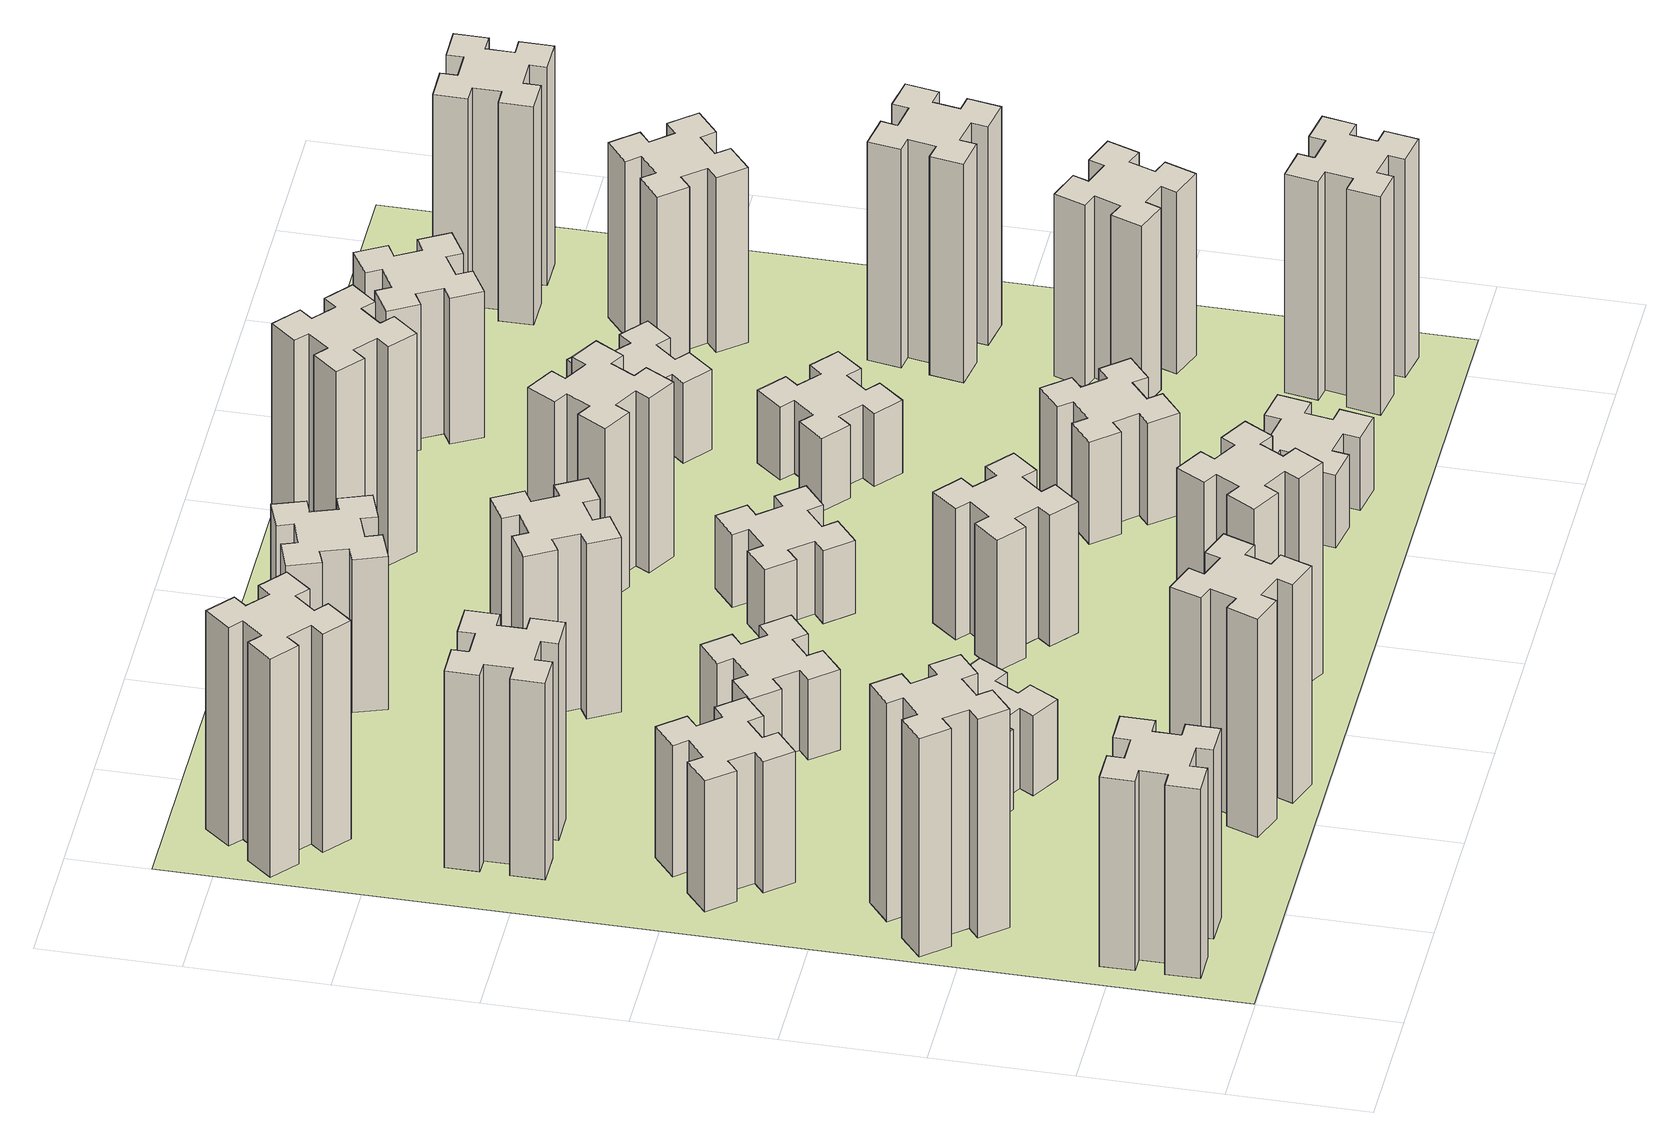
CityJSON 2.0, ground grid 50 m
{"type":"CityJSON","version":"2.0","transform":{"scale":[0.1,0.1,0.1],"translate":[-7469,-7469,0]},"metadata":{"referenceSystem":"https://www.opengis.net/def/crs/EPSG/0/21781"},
"CityObjects":{
"building1":{"type":"Building","attributes":{"class":"1000","function":"1000","usage":"1000","yearOfConstruction":2016,"roofType":"1000","measuredHeight":78,"storeysAboveGround":30,"storeysBelowGround":0},"geometry":[{"type":"Solid","lod":"1","boundaries":[[[[0,1,2,3,4,5,6,7,8,9,10,11,12,13,14,15,16,17,18,19]],[[17,16,20,21]],[[16,15,22,20]],[[15,14,23,22]],[[14,13,24,23]],[[13,12,25,24]],[[12,11,26,25]],[[11,10,27,26]],[[10,9,28,27]],[[9,8,29,28]],[[8,7,30,29]],[[7,6,31,30]],[[6,5,32,31]],[[5,4,33,32]],[[4,3,34,33]],[[3,2,35,34]],[[2,1,36,35]],[[1,0,37,36]],[[0,19,38,37]],[[19,18,39,38]],[[18,17,21,39]],[[24,25,26,27,28,29,30,31,32,33,34,35,36,37,38,39,21,20,22,23]]]]}]},
"building2":{"type":"Building","attributes":{"class":"1000","function":"1000","usage":"1000","yearOfConstruction":2016,"roofType":"1000","measuredHeight":90,"storeysAboveGround":30,"storeysBelowGround":0},"geometry":[{"type":"Solid","lod":"1","boundaries":[[[[40,41,42,43,44,45,46,47,48,49,50,51,52,53,54,55,56,57,58,59]],[[57,56,60,61]],[[56,55,62,60]],[[55,54,63,62]],[[54,53,64,63]],[[53,52,65,64]],[[52,51,66,65]],[[51,50,67,66]],[[50,49,68,67]],[[49,48,69,68]],[[48,47,70,69]],[[47,46,71,70]],[[46,45,72,71]],[[45,44,73,72]],[[44,43,74,73]],[[43,42,75,74]],[[42,41,76,75]],[[41,40,77,76]],[[40,59,78,77]],[[59,58,79,78]],[[58,57,61,79]],[[64,65,66,67,68,69,70,71,72,73,74,75,76,77,78,79,61,60,62,63]]]]}]},
"building3":{"type":"Building","attributes":{"class":"1000","function":"1000","usage":"1000","yearOfConstruction":2016,"roofType":"1000","measuredHeight":54,"storeysAboveGround":30,"storeysBelowGround":0},"geometry":[{"type":"Solid","lod":"1","boundaries":[[[[80,81,82,83,84,85,86,87,88,89,90,91,92,93,94,95,96,97,98,99]],[[97,96,100,101]],[[96,95,102,100]],[[95,94,103,102]],[[94,93,104,103]],[[93,92,105,104]],[[92,91,106,105]],[[91,90,107,106]],[[90,89,108,107]],[[89,88,109,108]],[[88,87,110,109]],[[87,86,111,110]],[[86,85,112,111]],[[85,84,113,112]],[[84,83,114,113]],[[83,82,115,114]],[[82,81,116,115]],[[81,80,117,116]],[[80,99,118,117]],[[99,98,119,118]],[[98,97,101,119]],[[104,105,106,107,108,109,110,111,112,113,114,115,116,117,118,119,101,100,102,103]]]]}]},
"building4":{"type":"Building","attributes":{"class":"1000","function":"1000","usage":"1000","yearOfConstruction":2016,"roofType":"1000","measuredHeight":81,"storeysAboveGround":30,"storeysBelowGround":0},"geometry":[{"type":"Solid","lod":"1","boundaries":[[[[120,121,122,123,124,125,126,127,128,129,130,131,132,133,134,135,136,137,138,139]],[[137,136,140,141]],[[136,135,142,140]],[[135,134,143,142]],[[134,133,144,143]],[[133,132,145,144]],[[132,131,146,145]],[[131,130,147,146]],[[130,129,148,147]],[[129,128,149,148]],[[128,127,150,149]],[[127,126,151,150]],[[126,125,152,151]],[[125,124,153,152]],[[124,123,154,153]],[[123,122,155,154]],[[122,121,156,155]],[[121,120,157,156]],[[120,139,158,157]],[[139,138,159,158]],[[138,137,141,159]],[[144,145,146,147,148,149,150,151,152,153,154,155,156,157,158,159,141,140,142,143]]]]}]},
"building5":{"type":"Building","attributes":{"class":"1000","function":"1000","usage":"1000","yearOfConstruction":2016,"roofType":"1000","measuredHeight":90,"storeysAboveGround":30,"storeysBelowGround":0},"geometry":[{"type":"Solid","lod":"1","boundaries":[[[[160,161,162,163,164,165,166,167,168,169,170,171,172,173,174,175,176,177,178,179]],[[177,176,180,181]],[[176,175,182,180]],[[175,174,183,182]],[[174,173,184,183]],[[173,172,185,184]],[[172,171,186,185]],[[171,170,187,186]],[[170,169,188,187]],[[169,168,189,188]],[[168,167,190,189]],[[167,166,191,190]],[[166,165,192,191]],[[165,164,193,192]],[[164,163,194,193]],[[163,162,195,194]],[[162,161,196,195]],[[161,160,197,196]],[[160,179,198,197]],[[179,178,199,198]],[[178,177,181,199]],[[184,185,186,187,188,189,190,191,192,193,194,195,196,197,198,199,181,180,182,183]]]]}]},
"building6":{"type":"Building","attributes":{"class":"1000","function":"1000","usage":"1000","yearOfConstruction":2016,"roofType":"1000","measuredHeight":90,"storeysAboveGround":30,"storeysBelowGround":0},"geometry":[{"type":"Solid","lod":"1","boundaries":[[[[200,201,202,203,204,205,206,207,208,209,210,211,212,213,214,215,216,217,218,219]],[[217,216,220,221]],[[216,215,222,220]],[[215,214,223,222]],[[214,213,224,223]],[[213,212,225,224]],[[212,211,226,225]],[[211,210,227,226]],[[210,209,228,227]],[[209,208,229,228]],[[208,207,230,229]],[[207,206,231,230]],[[206,205,232,231]],[[205,204,233,232]],[[204,203,234,233]],[[203,202,235,234]],[[202,201,236,235]],[[201,200,237,236]],[[200,219,238,237]],[[219,218,239,238]],[[218,217,221,239]],[[224,225,226,227,228,229,230,231,232,233,234,235,236,237,238,239,221,220,222,223]]]]}]},
"building7":{"type":"Building","attributes":{"class":"1000","function":"1000","usage":"1000","yearOfConstruction":2016,"roofType":"1000","measuredHeight":33,"storeysAboveGround":30,"storeysBelowGround":0},"geometry":[{"type":"Solid","lod":"1","boundaries":[[[[240,241,242,243,244,245,246,247,248,249,250,251,252,253,254,255,256,257,258,259]],[[257,256,260,261]],[[256,255,262,260]],[[255,254,263,262]],[[254,253,264,263]],[[253,252,265,264]],[[252,251,266,265]],[[251,250,267,266]],[[250,249,268,267]],[[249,248,269,268]],[[248,247,270,269]],[[247,246,271,270]],[[246,245,272,271]],[[245,244,273,272]],[[244,243,274,273]],[[243,242,275,274]],[[242,241,276,275]],[[241,240,277,276]],[[240,259,278,277]],[[259,258,279,278]],[[258,257,261,279]],[[264,265,266,267,268,269,270,271,272,273,274,275,276,277,278,279,261,260,262,263]]]]}]},
"building8":{"type":"Building","attributes":{"class":"1000","function":"1000","usage":"1000","yearOfConstruction":2016,"roofType":"1000","measuredHeight":33,"storeysAboveGround":30,"storeysBelowGround":0},"geometry":[{"type":"Solid","lod":"1","boundaries":[[[[280,281,282,283,284,285,286,287,288,289,290,291,292,293,294,295,296,297,298,299]],[[297,296,300,301]],[[296,295,302,300]],[[295,294,303,302]],[[294,293,304,303]],[[293,292,305,304]],[[292,291,306,305]],[[291,290,307,306]],[[290,289,308,307]],[[289,288,309,308]],[[288,287,310,309]],[[287,286,311,310]],[[286,285,312,311]],[[285,284,313,312]],[[284,283,314,313]],[[283,282,315,314]],[[282,281,316,315]],[[281,280,317,316]],[[280,299,318,317]],[[299,298,319,318]],[[298,297,301,319]],[[304,305,306,307,308,309,310,311,312,313,314,315,316,317,318,319,301,300,302,303]]]]}]},
"building9":{"type":"Building","attributes":{"class":"1000","function":"1000","usage":"1000","yearOfConstruction":2016,"roofType":"1000","measuredHeight":87,"storeysAboveGround":30,"storeysBelowGround":0},"geometry":[{"type":"Solid","lod":"1","boundaries":[[[[320,321,322,323,324,325,326,327,328,329,330,331,332,333,334,335,336,337,338,339]],[[337,336,340,341]],[[336,335,342,340]],[[335,334,343,342]],[[334,333,344,343]],[[333,332,345,344]],[[332,331,346,345]],[[331,330,347,346]],[[330,329,348,347]],[[329,328,349,348]],[[328,327,350,349]],[[327,326,351,350]],[[326,325,352,351]],[[325,324,353,352]],[[324,323,354,353]],[[323,322,355,354]],[[322,321,356,355]],[[321,320,357,356]],[[320,339,358,357]],[[339,338,359,358]],[[338,337,341,359]],[[344,345,346,347,348,349,350,351,352,353,354,355,356,357,358,359,341,340,342,343]]]]}]},
"building10":{"type":"Building","attributes":{"class":"1000","function":"1000","usage":"1000","yearOfConstruction":2016,"roofType":"1000","measuredHeight":72,"storeysAboveGround":30,"storeysBelowGround":0},"geometry":[{"type":"Solid","lod":"1","boundaries":[[[[360,361,362,363,364,365,366,367,368,369,370,371,372,373,374,375,376,377,378,379]],[[377,376,380,381]],[[376,375,382,380]],[[375,374,383,382]],[[374,373,384,383]],[[373,372,385,384]],[[372,371,386,385]],[[371,370,387,386]],[[370,369,388,387]],[[369,368,389,388]],[[368,367,390,389]],[[367,366,391,390]],[[366,365,392,391]],[[365,364,393,392]],[[364,363,394,393]],[[363,362,395,394]],[[362,361,396,395]],[[361,360,397,396]],[[360,379,398,397]],[[379,378,399,398]],[[378,377,381,399]],[[384,385,386,387,388,389,390,391,392,393,394,395,396,397,398,399,381,380,382,383]]]]}]},
"building11":{"type":"Building","attributes":{"class":"1000","function":"1000","usage":"1000","yearOfConstruction":2016,"roofType":"1000","measuredHeight":63,"storeysAboveGround":30,"storeysBelowGround":0},"geometry":[{"type":"Solid","lod":"1","boundaries":[[[[400,401,402,403,404,405,406,407,408,409,410,411,412,413,414,415,416,417,418,419]],[[417,416,420,421]],[[416,415,422,420]],[[415,414,423,422]],[[414,413,424,423]],[[413,412,425,424]],[[412,411,426,425]],[[411,410,427,426]],[[410,409,428,427]],[[409,408,429,428]],[[408,407,430,429]],[[407,406,431,430]],[[406,405,432,431]],[[405,404,433,432]],[[404,403,434,433]],[[403,402,435,434]],[[402,401,436,435]],[[401,400,437,436]],[[400,419,438,437]],[[419,418,439,438]],[[418,417,421,439]],[[424,425,426,427,428,429,430,431,432,433,434,435,436,437,438,439,421,420,422,423]]]]}]},
"building12":{"type":"Building","attributes":{"class":"1000","function":"1000","usage":"1000","yearOfConstruction":2016,"roofType":"1000","measuredHeight":54,"storeysAboveGround":30,"storeysBelowGround":0},"geometry":[{"type":"Solid","lod":"1","boundaries":[[[[440,441,442,443,444,445,446,447,448,449,450,451,452,453,454,455,456,457,458,459]],[[457,456,460,461]],[[456,455,462,460]],[[455,454,463,462]],[[454,453,464,463]],[[453,452,465,464]],[[452,451,466,465]],[[451,450,467,466]],[[450,449,468,467]],[[449,448,469,468]],[[448,447,470,469]],[[447,446,471,470]],[[446,445,472,471]],[[445,444,473,472]],[[444,443,474,473]],[[443,442,475,474]],[[442,441,476,475]],[[441,440,477,476]],[[440,459,478,477]],[[459,458,479,478]],[[458,457,461,479]],[[464,465,466,467,468,469,470,471,472,473,474,475,476,477,478,479,461,460,462,463]]]]}]},
"building13":{"type":"Building","attributes":{"class":"1000","function":"1000","usage":"1000","yearOfConstruction":2016,"roofType":"1000","measuredHeight":30,"storeysAboveGround":30,"storeysBelowGround":0},"geometry":[{"type":"Solid","lod":"1","boundaries":[[[[480,481,482,483,484,485,486,487,488,489,490,491,492,493,494,495,496,497,498,499]],[[497,496,500,501]],[[496,495,502,500]],[[495,494,503,502]],[[494,493,504,503]],[[493,492,505,504]],[[492,491,506,505]],[[491,490,507,506]],[[490,489,508,507]],[[489,488,509,508]],[[488,487,510,509]],[[487,486,511,510]],[[486,485,512,511]],[[485,484,513,512]],[[484,483,514,513]],[[483,482,515,514]],[[482,481,516,515]],[[481,480,517,516]],[[480,499,518,517]],[[499,498,519,518]],[[498,497,501,519]],[[504,505,506,507,508,509,510,511,512,513,514,515,516,517,518,519,501,500,502,503]]]]}]},
"building14":{"type":"Building","attributes":{"class":"1000","function":"1000","usage":"1000","yearOfConstruction":2016,"roofType":"1000","measuredHeight":72,"storeysAboveGround":30,"storeysBelowGround":0},"geometry":[{"type":"Solid","lod":"1","boundaries":[[[[520,521,522,523,524,525,526,527,528,529,530,531,532,533,534,535,536,537,538,539]],[[537,536,540,541]],[[536,535,542,540]],[[535,534,543,542]],[[534,533,544,543]],[[533,532,545,544]],[[532,531,546,545]],[[531,530,547,546]],[[530,529,548,547]],[[529,528,549,548]],[[528,527,550,549]],[[527,526,551,550]],[[526,525,552,551]],[[525,524,553,552]],[[524,523,554,553]],[[523,522,555,554]],[[522,521,556,555]],[[521,520,557,556]],[[520,539,558,557]],[[539,538,559,558]],[[538,537,541,559]],[[544,545,546,547,548,549,550,551,552,553,554,555,556,557,558,559,541,540,542,543]]]]}]},
"building15":{"type":"Building","attributes":{"class":"1000","function":"1000","usage":"1000","yearOfConstruction":2016,"roofType":"1000","measuredHeight":30,"storeysAboveGround":30,"storeysBelowGround":0},"geometry":[{"type":"Solid","lod":"1","boundaries":[[[[560,561,562,563,564,565,566,567,568,569,570,571,572,573,574,575,576,577,578,579]],[[577,576,580,581]],[[576,575,582,580]],[[575,574,583,582]],[[574,573,584,583]],[[573,572,585,584]],[[572,571,586,585]],[[571,570,587,586]],[[570,569,588,587]],[[569,568,589,588]],[[568,567,590,589]],[[567,566,591,590]],[[566,565,592,591]],[[565,564,593,592]],[[564,563,594,593]],[[563,562,595,594]],[[562,561,596,595]],[[561,560,597,596]],[[560,579,598,597]],[[579,578,599,598]],[[578,577,581,599]],[[584,585,586,587,588,589,590,591,592,593,594,595,596,597,598,599,581,580,582,583]]]]}]},
"building16":{"type":"Building","attributes":{"class":"1000","function":"1000","usage":"1000","yearOfConstruction":2016,"roofType":"1000","measuredHeight":90,"storeysAboveGround":30,"storeysBelowGround":0},"geometry":[{"type":"Solid","lod":"1","boundaries":[[[[600,601,602,603,604,605,606,607,608,609,610,611,612,613,614,615,616,617,618,619]],[[617,616,620,621]],[[616,615,622,620]],[[615,614,623,622]],[[614,613,624,623]],[[613,612,625,624]],[[612,611,626,625]],[[611,610,627,626]],[[610,609,628,627]],[[609,608,629,628]],[[608,607,630,629]],[[607,606,631,630]],[[606,605,632,631]],[[605,604,633,632]],[[604,603,634,633]],[[603,602,635,634]],[[602,601,636,635]],[[601,600,637,636]],[[600,619,638,637]],[[619,618,639,638]],[[618,617,621,639]],[[624,625,626,627,628,629,630,631,632,633,634,635,636,637,638,639,621,620,622,623]]]]}]},
"building17":{"type":"Building","attributes":{"class":"1000","function":"1000","usage":"1000","yearOfConstruction":2016,"roofType":"1000","measuredHeight":42,"storeysAboveGround":30,"storeysBelowGround":0},"geometry":[{"type":"Solid","lod":"1","boundaries":[[[[640,641,642,643,644,645,646,647,648,649,650,651,652,653,654,655,656,657,658,659]],[[657,656,660,661]],[[656,655,662,660]],[[655,654,663,662]],[[654,653,664,663]],[[653,652,665,664]],[[652,651,666,665]],[[651,650,667,666]],[[650,649,668,667]],[[649,648,669,668]],[[648,647,670,669]],[[647,646,671,670]],[[646,645,672,671]],[[645,644,673,672]],[[644,643,674,673]],[[643,642,675,674]],[[642,641,676,675]],[[641,640,677,676]],[[640,659,678,677]],[[659,658,679,678]],[[658,657,661,679]],[[664,665,666,667,668,669,670,671,672,673,674,675,676,677,678,679,661,660,662,663]]]]}]},
"building18":{"type":"Building","attributes":{"class":"1000","function":"1000","usage":"1000","yearOfConstruction":2016,"roofType":"1000","measuredHeight":30,"storeysAboveGround":30,"storeysBelowGround":0},"geometry":[{"type":"Solid","lod":"1","boundaries":[[[[680,681,682,683,684,685,686,687,688,689,690,691,692,693,694,695,696,697,698,699]],[[697,696,700,701]],[[696,695,702,700]],[[695,694,703,702]],[[694,693,704,703]],[[693,692,705,704]],[[692,691,706,705]],[[691,690,707,706]],[[690,689,708,707]],[[689,688,709,708]],[[688,687,710,709]],[[687,686,711,710]],[[686,685,712,711]],[[685,684,713,712]],[[684,683,714,713]],[[683,682,715,714]],[[682,681,716,715]],[[681,680,717,716]],[[680,699,718,717]],[[699,698,719,718]],[[698,697,701,719]],[[704,705,706,707,708,709,710,711,712,713,714,715,716,717,718,719,701,700,702,703]]]]}]},
"building19":{"type":"Building","attributes":{"class":"1000","function":"1000","usage":"1000","yearOfConstruction":2016,"roofType":"1000","measuredHeight":33,"storeysAboveGround":30,"storeysBelowGround":0},"geometry":[{"type":"Solid","lod":"1","boundaries":[[[[720,721,722,723,724,725,726,727,728,729,730,731,732,733,734,735,736,737,738,739]],[[737,736,740,741]],[[736,735,742,740]],[[735,734,743,742]],[[734,733,744,743]],[[733,732,745,744]],[[732,731,746,745]],[[731,730,747,746]],[[730,729,748,747]],[[729,728,749,748]],[[728,727,750,749]],[[727,726,751,750]],[[726,725,752,751]],[[725,724,753,752]],[[724,723,754,753]],[[723,722,755,754]],[[722,721,756,755]],[[721,720,757,756]],[[720,739,758,757]],[[739,738,759,758]],[[738,737,741,759]],[[744,745,746,747,748,749,750,751,752,753,754,755,756,757,758,759,741,740,742,743]]]]}]},
"building20":{"type":"Building","attributes":{"class":"1000","function":"1000","usage":"1000","yearOfConstruction":2016,"roofType":"1000","measuredHeight":90,"storeysAboveGround":30,"storeysBelowGround":0},"geometry":[{"type":"Solid","lod":"1","boundaries":[[[[760,761,762,763,764,765,766,767,768,769,770,771,772,773,774,775,776,777,778,779]],[[777,776,780,781]],[[776,775,782,780]],[[775,774,783,782]],[[774,773,784,783]],[[773,772,785,784]],[[772,771,786,785]],[[771,770,787,786]],[[770,769,788,787]],[[769,768,789,788]],[[768,767,790,789]],[[767,766,791,790]],[[766,765,792,791]],[[765,764,793,792]],[[764,763,794,793]],[[763,762,795,794]],[[762,761,796,795]],[[761,760,797,796]],[[760,779,798,797]],[[779,778,799,798]],[[778,777,781,799]],[[784,785,786,787,788,789,790,791,792,793,794,795,796,797,798,799,781,780,782,783]]]]}]},
"building21":{"type":"Building","attributes":{"class":"1000","function":"1000","usage":"1000","yearOfConstruction":2016,"roofType":"1000","measuredHeight":60,"storeysAboveGround":30,"storeysBelowGround":0},"geometry":[{"type":"Solid","lod":"1","boundaries":[[[[800,801,802,803,804,805,806,807,808,809,810,811,812,813,814,815,816,817,818,819]],[[817,816,820,821]],[[816,815,822,820]],[[815,814,823,822]],[[814,813,824,823]],[[813,812,825,824]],[[812,811,826,825]],[[811,810,827,826]],[[810,809,828,827]],[[809,808,829,828]],[[808,807,830,829]],[[807,806,831,830]],[[806,805,832,831]],[[805,804,833,832]],[[804,803,834,833]],[[803,802,835,834]],[[802,801,836,835]],[[801,800,837,836]],[[800,819,838,837]],[[819,818,839,838]],[[818,817,821,839]],[[824,825,826,827,828,829,830,831,832,833,834,835,836,837,838,839,821,820,822,823]]]]}]},
"building22":{"type":"Building","attributes":{"class":"1000","function":"1000","usage":"1000","yearOfConstruction":2016,"roofType":"1000","measuredHeight":75,"storeysAboveGround":30,"storeysBelowGround":0},"geometry":[{"type":"Solid","lod":"1","boundaries":[[[[840,841,842,843,844,845,846,847,848,849,850,851,852,853,854,855,856,857,858,859]],[[857,856,860,861]],[[856,855,862,860]],[[855,854,863,862]],[[854,853,864,863]],[[853,852,865,864]],[[852,851,866,865]],[[851,850,867,866]],[[850,849,868,867]],[[849,848,869,868]],[[848,847,870,869]],[[847,846,871,870]],[[846,845,872,871]],[[845,844,873,872]],[[844,843,874,873]],[[843,842,875,874]],[[842,841,876,875]],[[841,840,877,876]],[[840,859,878,877]],[[859,858,879,878]],[[858,857,861,879]],[[864,865,866,867,868,869,870,871,872,873,874,875,876,877,878,879,861,860,862,863]]]]}]},
"building23":{"type":"Building","attributes":{"class":"1000","function":"1000","usage":"1000","yearOfConstruction":2016,"roofType":"1000","measuredHeight":90,"storeysAboveGround":30,"storeysBelowGround":0},"geometry":[{"type":"Solid","lod":"1","boundaries":[[[[880,881,882,883,884,885,886,887,888,889,890,891,892,893,894,895,896,897,898,899]],[[897,896,900,901]],[[896,895,902,900]],[[895,894,903,902]],[[894,893,904,903]],[[893,892,905,904]],[[892,891,906,905]],[[891,890,907,906]],[[890,889,908,907]],[[889,888,909,908]],[[888,887,910,909]],[[887,886,911,910]],[[886,885,912,911]],[[885,884,913,912]],[[884,883,914,913]],[[883,882,915,914]],[[882,881,916,915]],[[881,880,917,916]],[[880,899,918,917]],[[899,898,919,918]],[[898,897,901,919]],[[904,905,906,907,908,909,910,911,912,913,914,915,916,917,918,919,901,900,902,903]]]]}]},
"building24":{"type":"Building","attributes":{"class":"1000","function":"1000","usage":"1000","yearOfConstruction":2016,"roofType":"1000","measuredHeight":72,"storeysAboveGround":30,"storeysBelowGround":0},"geometry":[{"type":"Solid","lod":"1","boundaries":[[[[920,921,922,923,924,925,926,927,928,929,930,931,932,933,934,935,936,937,938,939]],[[937,936,940,941]],[[936,935,942,940]],[[935,934,943,942]],[[934,933,944,943]],[[933,932,945,944]],[[932,931,946,945]],[[931,930,947,946]],[[930,929,948,947]],[[929,928,949,948]],[[928,927,950,949]],[[927,926,951,950]],[[926,925,952,951]],[[925,924,953,952]],[[924,923,954,953]],[[923,922,955,954]],[[922,921,956,955]],[[921,920,957,956]],[[920,939,958,957]],[[939,938,959,958]],[[938,937,941,959]],[[944,945,946,947,948,949,950,951,952,953,954,955,956,957,958,959,941,940,942,943]]]]}]},
"building25":{"type":"Building","attributes":{"class":"1000","function":"1000","usage":"1000","yearOfConstruction":2016,"roofType":"1000","measuredHeight":90,"storeysAboveGround":30,"storeysBelowGround":0},"geometry":[{"type":"Solid","lod":"1","boundaries":[[[[960,961,962,963,964,965,966,967,968,969,970,971,972,973,974,975,976,977,978,979]],[[977,976,980,981]],[[976,975,982,980]],[[975,974,983,982]],[[974,973,984,983]],[[973,972,985,984]],[[972,971,986,985]],[[971,970,987,986]],[[970,969,988,987]],[[969,968,989,988]],[[968,967,990,989]],[[967,966,991,990]],[[966,965,992,991]],[[965,964,993,992]],[[964,963,994,993]],[[963,962,995,994]],[[962,961,996,995]],[[961,960,997,996]],[[960,979,998,997]],[[979,978,999,998]],[[978,977,981,999]],[[984,985,986,987,988,989,990,991,992,993,994,995,996,997,998,999,981,980,982,983]]]]}]},
"landuse1":{"type":"LandUse","attributes":{"name":"plot1","function":"1010"},"geometry":[{"type":"MultiSurface","lod":"1","boundaries":[[[1000,1001,1002,1003]]]}]}
},
"vertices":[
[165,425,0],[165,325,0],[105,325,0],[105,205,0],[225,205,0],[225,265,0],[325,265,0],[325,205,0],[445,205,0],[445,325,0],[385,325,0],[385,425,0],[445,425,0],[445,545,0],[325,545,0],[325,485,0],[225,485,0],[225,545,0],[105,545,0],[105,425,0],[225,485,780],[225,545,780],[325,485,780],[325,545,780],[445,545,780],[445,425,780],[385,425,780],[385,325,780],[445,325,780],[445,205,780],[325,205,780],[325,265,780],[225,265,780],[225,205,780],[105,205,780],[105,325,780],[165,325,780],[165,425,780],[105,425,780],[105,545,780],
[392,1148,0],[327,1224,0],[373,1263,0],[296,1355,0],[204,1278,0],[243,1232,0],[166,1167,0],[128,1213,0],[36,1136,0],[113,1044,0],[159,1083,0],[223,1006,0],[177,968,0],[254,876,0],[346,953,0],[308,999,0],[384,1063,0],[423,1017,0],[515,1094,0],[438,1186,0],[384,1063,900],[423,1017,900],[308,999,900],[346,953,900],[254,876,900],[177,968,900],[223,1006,900],[159,1083,900],[113,1044,900],[36,1136,900],[128,1213,900],[166,1167,900],[243,1232,900],[204,1278,900],[296,1355,900],[373,1263,900],[327,1224,900],[392,1148,900],[438,1186,900],[515,1094,900],
[492,1888,0],[427,1964,0],[473,2003,0],[396,2095,0],[304,2018,0],[343,1972,0],[266,1907,0],[228,1953,0],[136,1876,0],[213,1784,0],[259,1823,0],[323,1746,0],[277,1708,0],[354,1616,0],[446,1693,0],[408,1739,0],[484,1803,0],[523,1757,0],[615,1834,0],[538,1926,0],[484,1803,540],[523,1757,540],[408,1739,540],[446,1693,540],[354,1616,540],[277,1708,540],[323,1746,540],[259,1823,540],[213,1784,540],[136,1876,540],[228,1953,540],[266,1907,540],[343,1972,540],[304,2018,540],[396,2095,540],[473,2003,540],[427,1964,540],[492,1888,540],[538,1926,540],[615,1834,540],
[485,2545,0],[485,2645,0],[545,2645,0],[545,2765,0],[425,2765,0],[425,2705,0],[325,2705,0],[325,2765,0],[205,2765,0],[205,2645,0],[265,2645,0],[265,2545,0],[205,2545,0],[205,2425,0],[325,2425,0],[325,2485,0],[425,2485,0],[425,2425,0],[545,2425,0],[545,2545,0],[425,2485,810],[425,2425,810],[325,2485,810],[325,2425,810],[205,2425,810],[205,2545,810],[265,2545,810],[265,2645,810],[205,2645,810],[205,2765,810],[325,2765,810],[325,2705,810],[425,2705,810],[425,2765,810],[545,2765,810],[545,2645,810],[485,2645,810],[485,2545,810],[545,2545,810],[545,2425,810],
[1029,360,0],[995,266,0],[939,287,0],[897,174,0],[1010,133,0],[1031,189,0],[1125,155,0],[1104,99,0],[1217,57,0],[1258,170,0],[1202,191,0],[1236,285,0],[1292,264,0],[1333,377,0],[1220,418,0],[1200,362,0],[1106,396,0],[1127,452,0],[1014,493,0],[973,380,0],[1106,396,900],[1127,452,900],[1200,362,900],[1220,418,900],[1333,377,900],[1292,264,900],[1236,285,900],[1202,191,900],[1258,170,900],[1217,57,900],[1104,99,900],[1125,155,900],[1031,189,900],[1010,133,900],[897,174,900],[939,287,900],[995,266,900],[1029,360,900],[973,380,900],[1014,493,900],
[384,3387,0],[308,3452,0],[346,3498,0],[254,3575,0],[177,3483,0],[223,3444,0],[159,3368,0],[113,3406,0],[36,3314,0],[128,3237,0],[166,3283,0],[243,3219,0],[204,3173,0],[296,3096,0],[373,3188,0],[327,3226,0],[392,3303,0],[438,3264,0],[515,3356,0],[423,3433,0],[392,3303,900],[438,3264,900],[327,3226,900],[373,3188,900],[296,3096,900],[204,3173,900],[243,3219,900],[166,3283,900],[128,3237,900],[36,3314,900],[113,3406,900],[159,3368,900],[223,3444,900],[177,3483,900],[254,3575,900],[346,3498,900],[308,3452,900],[384,3387,900],[423,3433,900],[515,3356,900],
[1086,1017,0],[1136,1104,0],[1188,1074,0],[1248,1178,0],[1144,1238,0],[1114,1186,0],[1027,1236,0],[1057,1288,0],[953,1348,0],[893,1244,0],[945,1214,0],[895,1127,0],[843,1157,0],[783,1053,0],[887,993,0],[917,1045,0],[1004,995,0],[974,943,0],[1078,883,0],[1138,987,0],[1004,995,330],[974,943,330],[917,1045,330],[887,993,330],[783,1053,330],[843,1157,330],[895,1127,330],[945,1214,330],[893,1244,330],[953,1348,330],[1057,1288,330],[1027,1236,330],[1114,1186,330],[1144,1238,330],[1248,1178,330],[1188,1074,330],[1136,1104,330],[1086,1017,330],[1138,987,330],[1078,883,330],
[1083,1972,0],[1006,1907,0],[968,1953,0],[876,1876,0],[953,1784,0],[999,1823,0],[1063,1746,0],[1017,1708,0],[1094,1616,0],[1186,1693,0],[1148,1739,0],[1224,1803,0],[1263,1757,0],[1355,1834,0],[1278,1926,0],[1232,1888,0],[1167,1964,0],[1213,2003,0],[1136,2095,0],[1044,2018,0],[1167,1964,330],[1213,2003,330],[1232,1888,330],[1278,1926,330],[1355,1834,330],[1263,1757,330],[1224,1803,330],[1148,1739,330],[1186,1693,330],[1094,1616,330],[1017,1708,330],[1063,1746,330],[999,1823,330],[953,1784,330],[876,1876,330],[968,1953,330],[1006,1907,330],[1083,1972,330],[1044,2018,330],[1136,2095,330],
[1826,277,0],[1876,364,0],[1928,334,0],[1988,438,0],[1884,498,0],[1854,446,0],[1767,496,0],[1797,548,0],[1693,608,0],[1633,504,0],[1685,474,0],[1635,387,0],[1583,417,0],[1523,313,0],[1627,253,0],[1657,305,0],[1744,255,0],[1714,203,0],[1818,143,0],[1878,247,0],[1744,255,870],[1714,203,870],[1657,305,870],[1627,253,870],[1523,313,870],[1583,417,870],[1635,387,870],[1685,474,870],[1633,504,870],[1693,608,870],[1797,548,870],[1767,496,870],[1854,446,870],[1884,498,870],[1988,438,870],[1928,334,870],[1876,364,870],[1826,277,870],[1878,247,870],[1818,143,870],
[1227,2475,0],[1314,2525,0],[1344,2473,0],[1448,2533,0],[1388,2637,0],[1336,2607,0],[1286,2694,0],[1338,2724,0],[1278,2828,0],[1174,2768,0],[1204,2716,0],[1117,2666,0],[1087,2718,0],[983,2658,0],[1043,2554,0],[1095,2584,0],[1145,2497,0],[1093,2467,0],[1153,2363,0],[1257,2423,0],[1145,2497,720],[1093,2467,720],[1095,2584,720],[1043,2554,720],[983,2658,720],[1087,2718,720],[1117,2666,720],[1204,2716,720],[1174,2768,720],[1278,2828,720],[1338,2724,720],[1286,2694,720],[1336,2607,720],[1388,2637,720],[1448,2533,720],[1344,2473,720],[1314,2525,720],[1227,2475,720],[1257,2423,720],[1153,2363,720],
[1125,3456,0],[1031,3422,0],[1010,3478,0],[897,3437,0],[939,3324,0],[995,3345,0],[1029,3251,0],[973,3230,0],[1014,3117,0],[1127,3159,0],[1106,3215,0],[1200,3249,0],[1220,3193,0],[1333,3234,0],[1292,3347,0],[1236,3326,0],[1202,3420,0],[1258,3440,0],[1217,3553,0],[1104,3512,0],[1202,3420,630],[1258,3440,630],[1236,3326,630],[1292,3347,630],[1333,3234,630],[1220,3193,630],[1200,3249,630],[1106,3215,630],[1127,3159,630],[1014,3117,630],[973,3230,630],[1029,3251,630],[995,3345,630],[939,3324,630],[897,3437,630],[1010,3478,630],[1031,3422,630],[1125,3456,630],[1104,3512,630],[1217,3553,630],
[1746,1163,0],[1823,1099,0],[1784,1053,0],[1876,976,0],[1953,1068,0],[1907,1106,0],[1972,1183,0],[2018,1144,0],[2095,1236,0],[2003,1313,0],[1964,1267,0],[1888,1332,0],[1926,1378,0],[1834,1455,0],[1757,1363,0],[1803,1324,0],[1739,1248,0],[1693,1286,0],[1616,1194,0],[1708,1117,0],[1739,1248,540],[1693,1286,540],[1803,1324,540],[1757,1363,540],[1834,1455,540],[1926,1378,540],[1888,1332,540],[1964,1267,540],[2003,1313,540],[2095,1236,540],[2018,1144,540],[1972,1183,540],[1907,1106,540],[1953,1068,540],[1876,976,540],[1784,1053,540],[1823,1099,540],[1746,1163,540],[1708,1117,540],[1616,1194,540],
[1972,1988,0],[1907,2064,0],[1953,2103,0],[1876,2195,0],[1784,2118,0],[1823,2072,0],[1746,2007,0],[1708,2053,0],[1616,1976,0],[1693,1884,0],[1739,1923,0],[1803,1846,0],[1757,1808,0],[1834,1716,0],[1926,1793,0],[1888,1839,0],[1964,1903,0],[2003,1857,0],[2095,1934,0],[2018,2026,0],[1964,1903,300],[2003,1857,300],[1888,1839,300],[1926,1793,300],[1834,1716,300],[1757,1808,300],[1803,1846,300],[1739,1923,300],[1693,1884,300],[1616,1976,300],[1708,2053,300],[1746,2007,300],[1823,2072,300],[1784,2118,300],[1876,2195,300],[1953,2103,300],[1907,2064,300],[1972,1988,300],[2018,2026,300],[2095,1934,300],
[2026,2497,0],[2076,2584,0],[2128,2554,0],[2188,2658,0],[2084,2718,0],[2054,2666,0],[1967,2716,0],[1997,2768,0],[1893,2828,0],[1833,2724,0],[1885,2694,0],[1835,2607,0],[1783,2637,0],[1723,2533,0],[1827,2473,0],[1857,2525,0],[1944,2475,0],[1914,2423,0],[2018,2363,0],[2078,2467,0],[1944,2475,720],[1914,2423,720],[1857,2525,720],[1827,2473,720],[1723,2533,720],[1783,2637,720],[1835,2607,720],[1885,2694,720],[1833,2724,720],[1893,2828,720],[1997,2768,720],[1967,2716,720],[2054,2666,720],[2084,2718,720],[2188,2658,720],[2128,2554,720],[2076,2584,720],[2026,2497,720],[2078,2467,720],[2018,2363,720],
[2596,444,0],[2578,345,0],[2519,356,0],[2498,237,0],[2617,217,0],[2627,276,0],[2725,258,0],[2715,199,0],[2833,178,0],[2854,297,0],[2795,307,0],[2812,405,0],[2871,395,0],[2892,513,0],[2774,534,0],[2764,475,0],[2665,492,0],[2676,551,0],[2557,572,0],[2537,454,0],[2665,492,300],[2676,551,300],[2764,475,300],[2774,534,300],[2892,513,300],[2871,395,300],[2812,405,300],[2795,307,300],[2854,297,300],[2833,178,300],[2715,199,300],[2725,258,300],[2627,276,300],[2617,217,300],[2498,237,300],[2519,356,300],[2578,345,300],[2596,444,300],[2537,454,300],[2557,572,300],
[1746,3383,0],[1823,3319,0],[1784,3273,0],[1876,3196,0],[1953,3288,0],[1907,3326,0],[1972,3403,0],[2018,3364,0],[2095,3456,0],[2003,3533,0],[1964,3487,0],[1888,3552,0],[1926,3598,0],[1834,3675,0],[1757,3583,0],[1803,3544,0],[1739,3468,0],[1693,3506,0],[1616,3414,0],[1708,3337,0],[1739,3468,900],[1693,3506,900],[1803,3544,900],[1757,3583,900],[1834,3675,900],[1926,3598,900],[1888,3552,900],[1964,3487,900],[2003,3533,900],[2095,3456,900],[2018,3364,900],[1972,3403,900],[1907,3326,900],[1953,3288,900],[1876,3196,900],[1784,3273,900],[1823,3319,900],[1746,3383,900],[1708,3337,900],[1616,3414,900],
[2563,1132,0],[2486,1067,0],[2448,1113,0],[2356,1036,0],[2433,944,0],[2479,983,0],[2543,906,0],[2497,868,0],[2574,776,0],[2666,853,0],[2628,899,0],[2704,963,0],[2743,917,0],[2835,994,0],[2758,1086,0],[2712,1048,0],[2647,1124,0],[2693,1163,0],[2616,1255,0],[2524,1178,0],[2647,1124,420],[2693,1163,420],[2712,1048,420],[2758,1086,420],[2835,994,420],[2743,917,420],[2704,963,420],[2628,899,420],[2666,853,420],[2574,776,420],[2497,868,420],[2543,906,420],[2479,983,420],[2433,944,420],[2356,1036,420],[2448,1113,420],[2486,1067,420],[2563,1132,420],[2524,1178,420],[2616,1255,420],
[2704,2007,0],[2628,2072,0],[2666,2118,0],[2574,2195,0],[2497,2103,0],[2543,2064,0],[2479,1988,0],[2433,2026,0],[2356,1934,0],[2448,1857,0],[2486,1903,0],[2563,1839,0],[2524,1793,0],[2616,1716,0],[2693,1808,0],[2647,1846,0],[2712,1923,0],[2758,1884,0],[2835,1976,0],[2743,2053,0],[2712,1923,300],[2758,1884,300],[2647,1846,300],[2693,1808,300],[2616,1716,300],[2524,1793,300],[2563,1839,300],[2486,1903,300],[2448,1857,300],[2356,1934,300],[2433,2026,300],[2479,1988,300],[2543,2064,300],[2497,2103,300],[2574,2195,300],[2666,2118,300],[2628,2072,300],[2704,2007,300],[2743,2053,300],[2835,1976,300],
[2543,2704,0],[2479,2628,0],[2433,2666,0],[2356,2574,0],[2448,2497,0],[2486,2543,0],[2563,2479,0],[2524,2433,0],[2616,2356,0],[2693,2448,0],[2647,2486,0],[2712,2563,0],[2758,2524,0],[2835,2616,0],[2743,2693,0],[2704,2647,0],[2628,2712,0],[2666,2758,0],[2574,2835,0],[2497,2743,0],[2628,2712,330],[2666,2758,330],[2704,2647,330],[2743,2693,330],[2835,2616,330],[2758,2524,330],[2712,2563,330],[2647,2486,330],[2693,2448,330],[2616,2356,330],[2524,2433,330],[2563,2479,330],[2486,2543,330],[2448,2497,330],[2356,2574,330],[2433,2666,330],[2479,2628,330],[2543,2704,330],[2497,2743,330],[2574,2835,330],
[3504,475,0],[3405,492,0],[3416,551,0],[3297,572,0],[3277,454,0],[3336,444,0],[3318,345,0],[3259,356,0],[3238,237,0],[3357,217,0],[3367,276,0],[3465,258,0],[3455,199,0],[3573,178,0],[3594,297,0],[3535,307,0],[3552,405,0],[3611,395,0],[3632,513,0],[3514,534,0],[3552,405,900],[3611,395,900],[3535,307,900],[3594,297,900],[3573,178,900],[3455,199,900],[3465,258,900],[3367,276,900],[3357,217,900],[3238,237,900],[3259,356,900],[3318,345,900],[3336,444,900],[3277,454,900],[3297,572,900],[3416,551,900],[3405,492,900],[3504,475,900],[3514,534,900],[3632,513,900],
[2716,3347,0],[2666,3434,0],[2718,3464,0],[2658,3568,0],[2554,3508,0],[2584,3456,0],[2497,3406,0],[2467,3458,0],[2363,3398,0],[2423,3294,0],[2475,3324,0],[2525,3237,0],[2473,3207,0],[2533,3103,0],[2637,3163,0],[2607,3215,0],[2694,3265,0],[2724,3213,0],[2828,3273,0],[2768,3377,0],[2694,3265,600],[2724,3213,600],[2607,3215,600],[2637,3163,600],[2533,3103,600],[2473,3207,600],[2525,3237,600],[2475,3324,600],[2423,3294,600],[2363,3398,600],[2467,3458,600],[2497,3406,600],[2584,3456,600],[2554,3508,600],[2658,3568,600],[2718,3464,600],[2666,3434,600],[2716,3347,600],[2768,3377,600],[2828,3273,600],
[3251,1029,0],[3345,995,0],[3324,939,0],[3437,897,0],[3478,1010,0],[3422,1031,0],[3456,1125,0],[3512,1104,0],[3553,1217,0],[3440,1258,0],[3420,1202,0],[3326,1236,0],[3347,1292,0],[3234,1333,0],[3193,1220,0],[3249,1200,0],[3215,1106,0],[3159,1127,0],[3117,1014,0],[3230,973,0],[3215,1106,750],[3159,1127,750],[3249,1200,750],[3193,1220,750],[3234,1333,750],[3347,1292,750],[3326,1236,750],[3420,1202,750],[3440,1258,750],[3553,1217,750],[3512,1104,750],[3456,1125,750],[3422,1031,750],[3478,1010,750],[3437,897,750],[3324,939,750],[3345,995,750],[3251,1029,750],[3230,973,750],[3117,1014,750],
[3267,1656,0],[3365,1638,0],[3355,1579,0],[3473,1558,0],[3494,1677,0],[3435,1687,0],[3452,1785,0],[3511,1775,0],[3532,1893,0],[3414,1914,0],[3404,1855,0],[3305,1872,0],[3316,1931,0],[3197,1952,0],[3177,1834,0],[3236,1824,0],[3218,1725,0],[3159,1736,0],[3138,1617,0],[3257,1597,0],[3218,1725,900],[3159,1736,900],[3236,1824,900],[3177,1834,900],[3197,1952,900],[3316,1931,900],[3305,1872,900],[3404,1855,900],[3414,1914,900],[3532,1893,900],[3511,1775,900],[3452,1785,900],[3435,1687,900],[3494,1677,900],[3473,1558,900],[3355,1579,900],[3365,1638,900],[3267,1656,900],[3257,1597,900],[3138,1617,900],
[3119,2563,0],[3183,2486,0],[3137,2448,0],[3214,2356,0],[3306,2433,0],[3268,2479,0],[3344,2543,0],[3383,2497,0],[3475,2574,0],[3398,2666,0],[3352,2628,0],[3287,2704,0],[3333,2743,0],[3256,2835,0],[3164,2758,0],[3203,2712,0],[3126,2647,0],[3088,2693,0],[2996,2616,0],[3073,2524,0],[3126,2647,720],[3088,2693,720],[3203,2712,720],[3164,2758,720],[3256,2835,720],[3333,2743,720],[3287,2704,720],[3352,2628,720],[3398,2666,720],[3475,2574,720],[3383,2497,720],[3344,2543,720],[3268,2479,720],[3306,2433,720],[3214,2356,720],[3137,2448,720],[3183,2486,720],[3119,2563,720],[3073,2524,720],[2996,2616,720],
[3285,3125,0],[3385,3125,0],[3385,3065,0],[3505,3065,0],[3505,3185,0],[3445,3185,0],[3445,3285,0],[3505,3285,0],[3505,3405,0],[3385,3405,0],[3385,3345,0],[3285,3345,0],[3285,3405,0],[3165,3405,0],[3165,3285,0],[3225,3285,0],[3225,3185,0],[3165,3185,0],[3165,3065,0],[3285,3065,0],[3225,3185,900],[3165,3185,900],[3225,3285,900],[3165,3285,900],[3165,3405,900],[3285,3405,900],[3285,3345,900],[3385,3345,900],[3385,3405,900],[3505,3405,900],[3505,3285,900],[3445,3285,900],[3445,3185,900],[3505,3185,900],[3505,3065,900],[3385,3065,900],[3385,3125,900],[3285,3125,900],[3285,3065,900],[3165,3065,900],
[5,3705,0],[3705,3705,0],[3705,5,0],[5,5,0]
]}
